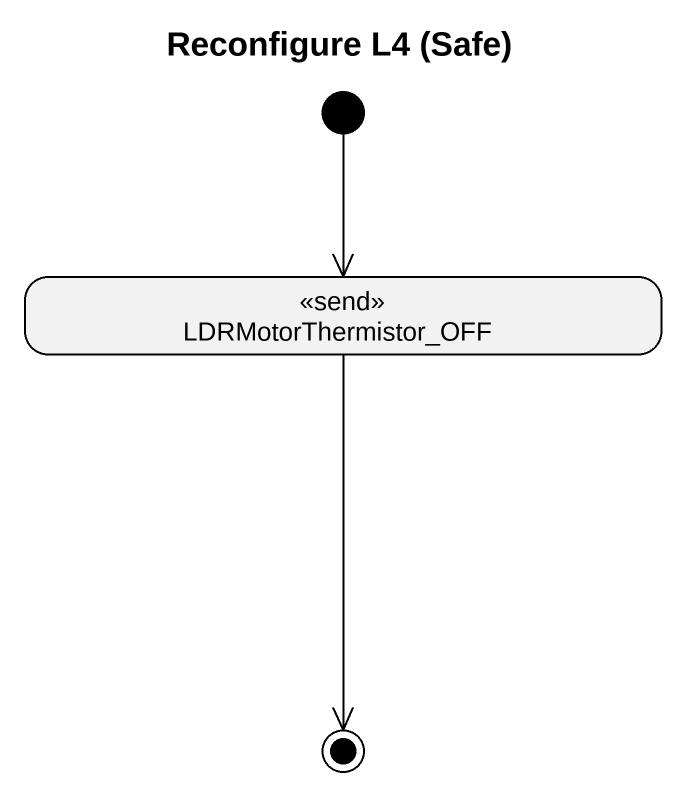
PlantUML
@startuml
title Reconfigure L4 (Safe)
hide empty description
state LDRMotorThermistor_OFF <<send>>
[*] --> LDRMotorThermistor_OFF
LDRMotorThermistor_OFF --> [*]
@enduml
